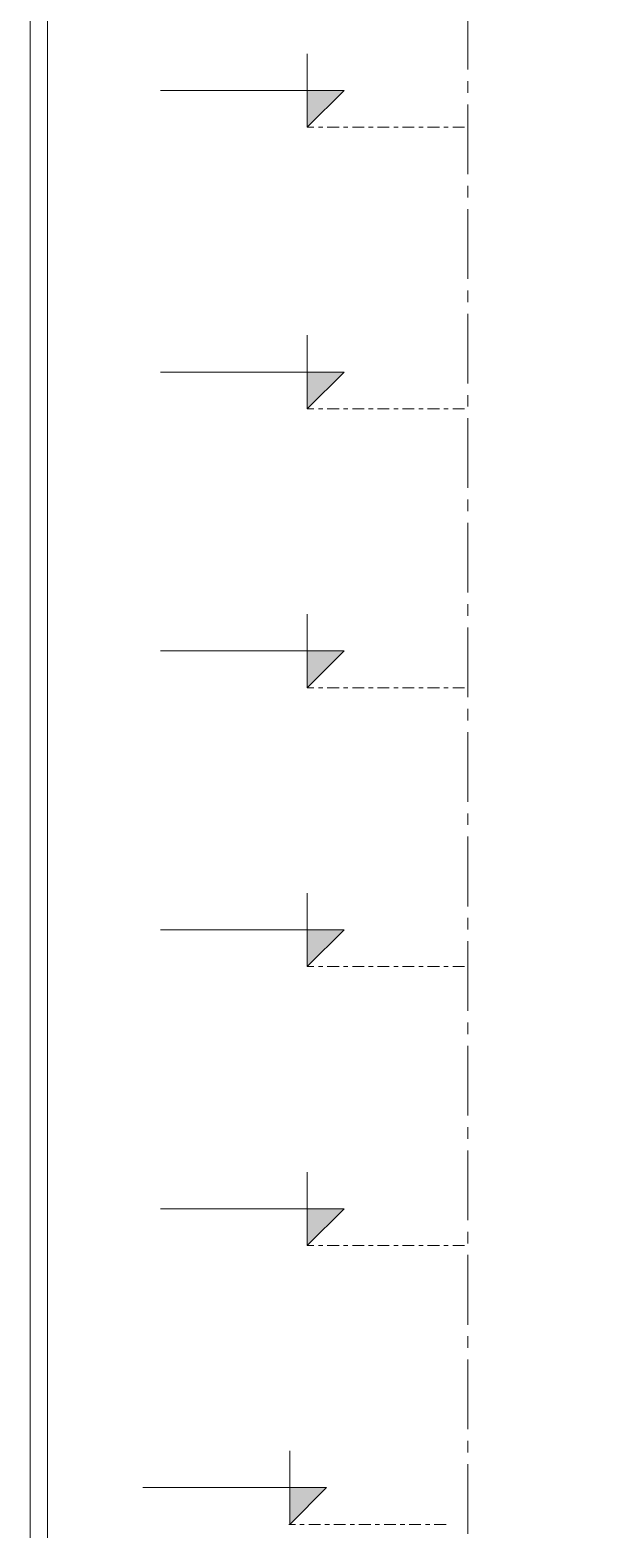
# Model space of a CAD drawing. Header units: millimetres. Extents: x 1373 to 40779, y 1939 to 6439.
# Drawn here: x 23003 to 23627, y 3870 to 5483 of the extents above; entities that cross this region are included whole.
import ezdxf

# ---------------------------------------------------------------- set-up
doc = ezdxf.new("R2010")
doc.units = ezdxf.units.MM
doc.linetypes.add('Centre', pattern=[1.34939, 0.635, -0.23813, 0.23813, -0.23813])
doc.linetypes.add('IMPORT-CENTER2', pattern=[112.5, 75, -12.5, 12.5, -12.5])
for name, color, linetype, lineweight in [('A-ANNO-DIMS', 211, 'Continuous', 18), ('A-DETL', 6, 'Continuous', 30), ('A-FLOR-LEVL', 51, 'Continuous', 18), ('S-GRID', 252, 'IMPORT-CENTER2', 5)]:
    doc.layers.add(name, color=color, linetype=linetype, lineweight=lineweight)

# ---------------------------------------------------------------- blocks, each defined once
blk = doc.blocks.new('JTIRJRT')
at = {"layer": 'A-FLOR-LEVL'}
for points in [[(21893.2, -1469.4), (21893.2, -1508.9), (21932.7, -1469.4)], [(21893.2, -1772.2), (21893.2, -1811.7), (21932.7, -1772.2)], [(21893.2, -2072.2), (21893.2, -2111.7), (21932.7, -2072.2)], [(21893.2, -2372.2), (21893.2, -2411.7), (21932.7, -2372.2)], [(21893.2, -2672.2), (21893.2, -2711.7), (21932.7, -2672.2)], [(21874.3, -2972.2), (21874.3, -3011.7), (21913.8, -2972.2)]]:
    blk.add_hatch(color=256, dxfattribs=at).paths.add_polyline_path(points)
for p, q in [((21893.2, -1508.9), (21893.2, -1430)), ((21932.7, -1469.4), (21735.2, -1469.4)), ((21932.7, -1469.4), (21893.2, -1508.9)), ((21893.2, -1811.7), (21893.2, -1732.7)), ((21932.7, -1772.2), (21735.2, -1772.2)), ((21932.7, -1772.2), (21893.2, -1811.7)), ((21893.2, -2111.7), (21893.2, -2032.7)), ((21932.7, -2072.2), (21735.2, -2072.2)), ((21932.7, -2072.2), (21893.2, -2111.7)), ((21893.2, -2411.7), (21893.2, -2332.7)), ((21932.7, -2372.2), (21735.2, -2372.2)), ((21932.7, -2372.2), (21893.2, -2411.7)), ((21893.2, -2711.7), (21893.2, -2632.7)), ((21932.7, -2672.2), (21735.2, -2672.2)), ((21932.7, -2672.2), (21893.2, -2711.7)), ((21874.3, -3011.7), (21874.3, -2932.7)), ((21913.8, -2972.2), (21716.4, -2972.2)), ((21913.8, -2972.2), (21874.3, -3011.7))]:
    blk.add_line(p, q, dxfattribs=at)
at = {"layer": 'A-FLOR-LEVL', "linetype": 'Centre', "ltscale": 20}
for p, q in [((22062.3, -1508.9), (21893.2, -1508.9)), ((22062.3, -1811.7), (21893.2, -1811.7)), ((22062.3, -2111.7), (21893.2, -2111.7)), ((22062.3, -2411.7), (21893.2, -2411.7)), ((22062.3, -2711.7), (21893.2, -2711.7)), ((22042.4, -3011.7), (21873.3, -3011.7))]:
    blk.add_line(p, q, dxfattribs=at)

msp = doc.modelspace()

# ---------------------------------------------------------------- linework, layer by layer
at = {"layer": 'A-ANNO-DIMS', "lineweight": 18, "ltscale": 2}
for points in [[(23003.3, 1972.4), (26597.6, 1969.9), (26597.6, 6402.4), (23003.3, 6404.9)], [(23022, 1991.1), (26578.8, 1988.7), (26578.8, 6383.7), (23022, 6386.1)]]:
    msp.add_lwpolyline(points, close=True, dxfattribs=at)
at = {"layer": 'S-GRID', "lineweight": 18}
msp.add_line((23474.3, 2740.6), (23474.3, 5601.4), dxfattribs=at)

# ---------------------------------------------------------------- block references
at = {"layer": 'A-DETL'}
msp.add_blockref('JTIRJRT', (1408.3, 6887.5), dxfattribs=at)

doc.saveas('drawing.dxf')
